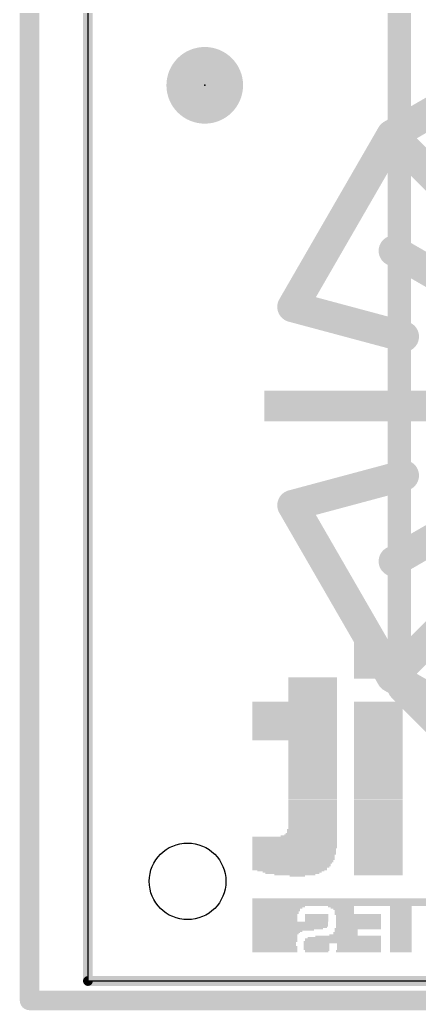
# Model space of a CAD drawing. Extents: x -30.9 to 30.6, y -30.5 to 30.5.
# Drawn here: x -30.86 to -25.65, y -30.35 to -17.43 of the extents above; entities that cross this region are included whole.
import ezdxf

# ---------------------------------------------------------------- set-up
doc = ezdxf.new("R2010")
doc.units = 0
for name, color, linetype in [('1', 12, 'CONTINUOUS'), ('16', 132, 'CONTINUOUS'), ('20', 53, 'CONTINUOUS'), ('22', 6, 'CONTINUOUS'), ('24', 6, 'CONTINUOUS'), ('49', 253, 'CONTINUOUS')]:
    doc.layers.add(name, color=color, linetype=linetype)

# ---------------------------------------------------------------- blocks, each defined once
blk = doc.blocks.new('PIE')
at = {"const_width": 0.5}
blk.add_lwpolyline([(0, -0.25, 1), (0, 0.25, 1), (0, -0.25)], format="xyb", dxfattribs=at)
blk = doc.blocks.new('RECT')
blk.add_solid([(-0.5, -0.5), (0.5, -0.5), (-0.5, 0.5), (0.5, 0.5)])

msp = doc.modelspace()

# ---------------------------------------------------------------- linework, layer by layer
at = {"layer": '1'}
for points, const_width in [([(-23.7661, -17.6424), (-26.0075, -18.9365)], 0.4), ([(-26.0075, -18.9365), (-27.3016, -21.1779)], 0.4), ([(-24.9469, -19.9971), (-26.0075, -18.9365)], 0.4), ([(-24.8103, -21.122), (-25.9794, -20.447)], 0.4), ([(-25.8527, -21.5661), (-27.3016, -21.1779)], 0.4), ([(-27.472, -22.472), (-23.742, -22.472)], 0.3048), ([(-25.172, -22.472), (-27.422, -22.472)], 0.4), ([(-25.8527, -23.3779), (-27.3016, -23.7661)], 0.4), ([(-27.3016, -23.7661), (-26.0075, -26.0075)], 0.4), ([(-24.8103, -23.822), (-25.9794, -24.497)], 0.4), ([(-24.9469, -24.9469), (-26.0075, -26.0075)], 0.4), ([(-26.0075, -26.0075), (-23.7661, -27.3016)], 0.4)]:
    msp.add_lwpolyline(points, dxfattribs=dict(at, const_width=const_width))
for points, const_width in [([(-25.9368, -18.8658, 1), (-26.0782, -19.0072)], 0.2), ([(-26.0575, -18.8499, 1), (-25.9575, -19.0231)], 0.2), ([(-25.9209, -18.9865, 1), (-26.0941, -18.8865)], 0.2), ([(-25.9294, -20.3604, 1), (-26.0294, -20.5336)], 0.2), ([(-27.2757, -21.0813, 1), (-27.3275, -21.2745)], 0.2), ([(-27.3882, -21.1279, 1), (-27.215, -21.2279)], 0.2), ([(-25.8786, -21.6627, 1), (-25.8269, -21.4695)], 0.2), ([(-27.472, -22.3958, 1), (-27.472, -22.5482)], 0.1524), ([(-27.422, -22.372, 1), (-27.422, -22.572)], 0.2), ([(-25.8269, -23.4745, 1), (-25.8786, -23.2813)], 0.2), ([(-27.215, -23.7161, 1), (-27.3882, -23.8161)], 0.2), ([(-27.3275, -23.6695, 1), (-27.2757, -23.8627)], 0.2), ([(-26.0294, -24.4104, 1), (-25.9294, -24.5836)], 0.2), ([(-25.9575, -25.9209, 1), (-26.0575, -26.0941)], 0.2), ([(-26.0782, -25.9368, 1), (-25.9368, -26.0782)], 0.2), ([(-26.0941, -26.0575, 1), (-25.9209, -25.9575)], 0.2)]:
    msp.add_lwpolyline(points, format="xyb", dxfattribs=dict(at, const_width=const_width))
at = {"layer": '16'}
for points, const_width in [([(-30.734, 30.226), (-30.734, -30.226)], 0.254), ([(-25.908, -26.162), (-25.908, -5.08)], 0.3048), ([(-24.638, -27.432), (-25.908, -26.162)], 0.3048), ([(-30.734, -30.226), (30.48, -30.226)], 0.254)]:
    msp.add_lwpolyline(points, dxfattribs=dict(at, const_width=const_width))
for points, const_width in [([(-25.8541, -26.1081, 1), (-25.9619, -26.2159)], 0.1524), ([(-25.9842, -26.162, 1), (-25.8318, -26.162)], 0.1524), ([(-30.734, -30.1625, 1), (-30.734, -30.2895)], 0.127), ([(-30.7975, -30.226, 1), (-30.6705, -30.226)], 0.127)]:
    msp.add_lwpolyline(points, format="xyb", dxfattribs=dict(at, const_width=const_width))
at = {"layer": '20'}
for p, q in [((-29.972, 30.028), (-29.972, -29.972)), ((-29.972, -29.972), (30.028, -29.972))]:
    msp.add_line(p, q, dxfattribs=at)
msp.add_circle((-28.672, -28.672), 0.5, dxfattribs=at)
at = {"layer": '24'}
msp.add_point((-28.448, -18.288), dxfattribs=at)
at = {"layer": '49', "const_width": 0.127}
for points in [[(-29.972, -29.972), (-29.972, -14.972)], [(-14.972, -29.972), (-29.972, -29.972)]]:
    msp.add_lwpolyline(points, dxfattribs=at)
at = {"layer": '49', "const_width": 0.0635}
for points in [[(-29.972, -29.9403, 1), (-29.972, -30.0038)], [(-30.0038, -29.972, 1), (-29.9403, -29.972)]]:
    msp.add_lwpolyline(points, format="xyb", dxfattribs=at)

# ---------------------------------------------------------------- block references
at = {"layer": '1', "xscale": 0.4, "yscale": 0.4, "rotation": 180}
msp.add_blockref('RECT', (-27.472, -22.472), dxfattribs=at)
at = {"layer": '16'}
msp.add_blockref('PIE', (-28.448, -18.288), dxfattribs=at)
at = {"layer": '22', "rotation": 180}
for p, xscale, yscale in [((-26.1841, -25.5677), 0.637, 0.0167), ((-26.1841, -25.5844), 0.637, 0.0168), ((-26.1841, -25.6012), 0.637, 0.0167), ((-26.1841, -25.6179), 0.637, 0.0168), ((-26.1841, -25.6347), 0.637, 0.0168), ((-26.1841, -25.6515), 0.637, 0.0167), ((-26.1841, -25.6682), 0.637, 0.0168), ((-26.1841, -25.685), 0.637, 0.0168), ((-26.1841, -25.7018), 0.637, 0.0167), ((-26.1841, -25.7185), 0.637, 0.0168), ((-26.1841, -25.7353), 0.637, 0.0168), ((-26.1841, -25.7521), 0.637, 0.0167), ((-26.1841, -25.7688), 0.637, 0.0168), ((-26.1841, -25.7856), 0.637, 0.0168), ((-26.1841, -25.8024), 0.637, 0.0167), ((-26.1841, -25.8191), 0.637, 0.0168), ((-26.1841, -25.8359), 0.637, 0.0167), ((-26.1841, -25.8526), 0.637, 0.0168), ((-26.1841, -25.8694), 0.637, 0.0168), ((-26.1841, -25.8862), 0.637, 0.0167), ((-26.1841, -25.9029), 0.637, 0.0168), ((-26.1841, -25.9197), 0.637, 0.0168), ((-26.1841, -25.9365), 0.637, 0.0167), ((-26.1841, -25.9532), 0.637, 0.0168), ((-26.1841, -25.97), 0.637, 0.0168), ((-27.039, -26.0203), 0.6371, 0.0167), ((-27.039, -26.037), 0.6371, 0.0168), ((-27.039, -26.0538), 0.6371, 0.0168), ((-27.039, -26.0706), 0.6371, 0.0167), ((-27.039, -26.0873), 0.6371, 0.0168), ((-27.039, -26.1041), 0.6371, 0.0168), ((-26.1841, -25.9868), 0.637, 0.0167), ((-26.1841, -26.0035), 0.637, 0.0168), ((-26.1841, -26.0203), 0.637, 0.0167), ((-27.039, -26.1209), 0.6371, 0.0167), ((-27.039, -26.1376), 0.6371, 0.0168), ((-27.039, -26.1544), 0.6371, 0.0168), ((-27.039, -26.1712), 0.6371, 0.0167), ((-27.039, -26.1879), 0.6371, 0.0168), ((-27.039, -26.2047), 0.6371, 0.0168), ((-27.039, -26.2215), 0.6371, 0.0167), ((-27.2737, -26.3388), 1.1065, 0.0168), ((-27.2737, -26.3556), 1.1065, 0.0167), ((-27.039, -26.2382), 0.6371, 0.0168), ((-27.039, -26.255), 0.6371, 0.0167), ((-27.039, -26.2717), 0.6371, 0.0168), ((-27.039, -26.2885), 0.6371, 0.0168), ((-27.039, -26.3053), 0.6371, 0.0167), ((-27.039, -26.322), 0.6371, 0.0168), ((-26.1841, -26.3388), 0.637, 0.0168), ((-26.1841, -26.3556), 0.637, 0.0167), ((-27.2737, -26.3723), 1.1065, 0.0168), ((-27.2737, -26.3891), 1.1065, 0.0168), ((-27.2737, -26.4059), 1.1065, 0.0167), ((-27.2737, -26.4226), 1.1065, 0.0168), ((-27.2737, -26.4394), 1.1065, 0.0167), ((-27.2737, -26.4561), 1.1065, 0.0168), ((-27.2737, -26.4729), 1.1065, 0.0168), ((-27.2737, -26.4897), 1.1065, 0.0167), ((-26.1841, -26.3723), 0.637, 0.0168), ((-26.1841, -26.3891), 0.637, 0.0168), ((-26.1841, -26.4059), 0.637, 0.0167), ((-26.1841, -26.4226), 0.637, 0.0168), ((-26.1841, -26.4394), 0.637, 0.0167), ((-26.1841, -26.4561), 0.637, 0.0168), ((-26.1841, -26.4729), 0.637, 0.0168), ((-26.1841, -26.4897), 0.637, 0.0167), ((-27.2737, -26.5064), 1.1065, 0.0168), ((-27.2737, -26.5232), 1.1065, 0.0168), ((-27.2737, -26.54), 1.1065, 0.0167), ((-27.2737, -26.5567), 1.1065, 0.0168), ((-27.2737, -26.5735), 1.1065, 0.0168), ((-27.2737, -26.5903), 1.1065, 0.0167), ((-27.2737, -26.607), 1.1065, 0.0168), ((-26.1841, -26.5064), 0.637, 0.0168), ((-26.1841, -26.5232), 0.637, 0.0168), ((-26.1841, -26.54), 0.637, 0.0167), ((-26.1841, -26.5567), 0.637, 0.0168), ((-26.1841, -26.5735), 0.637, 0.0168), ((-26.1841, -26.5903), 0.637, 0.0167), ((-26.1841, -26.607), 0.637, 0.0168), ((-27.2737, -26.6238), 1.1065, 0.0168), ((-27.2737, -26.6406), 1.1065, 0.0167), ((-27.2737, -26.6573), 1.1065, 0.0168), ((-27.2737, -26.6741), 1.1065, 0.0167), ((-27.2737, -26.6908), 1.1065, 0.0168), ((-27.2737, -26.7076), 1.1065, 0.0168), ((-27.2737, -26.7244), 1.1065, 0.0167), ((-27.2737, -26.7411), 1.1065, 0.0168), ((-26.1841, -26.6238), 0.637, 0.0168), ((-26.1841, -26.6406), 0.637, 0.0167), ((-26.1841, -26.6573), 0.637, 0.0168), ((-26.1841, -26.6741), 0.637, 0.0167), ((-26.1841, -26.6908), 0.637, 0.0168), ((-26.1841, -26.7076), 0.637, 0.0168), ((-26.1841, -26.7244), 0.637, 0.0167), ((-26.1841, -26.7411), 0.637, 0.0168), ((-27.2737, -26.7579), 1.1065, 0.0168), ((-27.2737, -26.7747), 1.1065, 0.0167), ((-27.2737, -26.7914), 1.1065, 0.0168), ((-27.2737, -26.8082), 1.1065, 0.0168), ((-27.2737, -26.825), 1.1065, 0.0167), ((-27.039, -26.8417), 0.6371, 0.0168), ((-27.039, -26.8585), 0.6371, 0.0167), ((-27.039, -26.8752), 0.6371, 0.0168), ((-26.1841, -26.7579), 0.637, 0.0168), ((-26.1841, -26.7747), 0.637, 0.0167), ((-26.1841, -26.7914), 0.637, 0.0168), ((-26.1841, -26.8082), 0.637, 0.0168), ((-26.1841, -26.825), 0.637, 0.0167), ((-26.1841, -26.8417), 0.637, 0.0168), ((-26.1841, -26.8585), 0.637, 0.0167), ((-26.1841, -26.8752), 0.637, 0.0168), ((-27.039, -26.892), 0.6371, 0.0168), ((-27.039, -26.9088), 0.6371, 0.0167), ((-27.039, -26.9255), 0.6371, 0.0168), ((-27.039, -26.9423), 0.6371, 0.0168), ((-27.039, -26.9591), 0.6371, 0.0167), ((-27.039, -26.9758), 0.6371, 0.0168), ((-27.039, -26.9926), 0.6371, 0.0168), ((-27.039, -27.0094), 0.6371, 0.0167), ((-26.1841, -26.892), 0.637, 0.0168), ((-26.1841, -26.9088), 0.637, 0.0167), ((-26.1841, -26.9255), 0.637, 0.0168), ((-26.1841, -26.9423), 0.637, 0.0168), ((-26.1841, -26.9591), 0.637, 0.0167), ((-26.1841, -26.9758), 0.637, 0.0168), ((-26.1841, -26.9926), 0.637, 0.0168), ((-26.1841, -27.0094), 0.637, 0.0167), ((-27.039, -27.0261), 0.6371, 0.0168), ((-27.039, -27.0429), 0.6371, 0.0168), ((-27.039, -27.0597), 0.6371, 0.0167), ((-27.039, -27.0764), 0.6371, 0.0168), ((-27.039, -27.0932), 0.6371, 0.0167), ((-27.039, -27.1099), 0.6371, 0.0168), ((-27.039, -27.1267), 0.6371, 0.0168), ((-26.1841, -27.0261), 0.637, 0.0168), ((-26.1841, -27.0429), 0.637, 0.0168), ((-26.1841, -27.0597), 0.637, 0.0167), ((-26.1841, -27.0764), 0.637, 0.0168), ((-26.1841, -27.0932), 0.637, 0.0167), ((-26.1841, -27.1099), 0.637, 0.0168), ((-26.1841, -27.1267), 0.637, 0.0168), ((-27.039, -27.1435), 0.6371, 0.0167), ((-27.039, -27.1602), 0.6371, 0.0168), ((-27.039, -27.177), 0.6371, 0.0168), ((-27.039, -27.1938), 0.6371, 0.0167), ((-27.039, -27.2105), 0.6371, 0.0168), ((-27.039, -27.2273), 0.6371, 0.0168), ((-27.039, -27.2441), 0.6371, 0.0167), ((-27.039, -27.2608), 0.6371, 0.0168), ((-26.1841, -27.1435), 0.637, 0.0167), ((-26.1841, -27.1602), 0.637, 0.0168), ((-26.1841, -27.177), 0.637, 0.0168), ((-26.1841, -27.1938), 0.637, 0.0167), ((-26.1841, -27.2105), 0.637, 0.0168), ((-26.1841, -27.2273), 0.637, 0.0168), ((-26.1841, -27.2441), 0.637, 0.0167), ((-26.1841, -27.2608), 0.637, 0.0168), ((-27.039, -27.2776), 0.6371, 0.0167), ((-27.039, -27.2943), 0.6371, 0.0168), ((-27.039, -27.3111), 0.6371, 0.0168), ((-27.039, -27.3279), 0.6371, 0.0167), ((-27.039, -27.3446), 0.6371, 0.0168), ((-27.039, -27.3614), 0.6371, 0.0168), ((-27.039, -27.3782), 0.6371, 0.0167), ((-27.039, -27.3949), 0.6371, 0.0168), ((-26.1841, -27.2776), 0.637, 0.0167), ((-26.1841, -27.2943), 0.637, 0.0168), ((-26.1841, -27.3111), 0.637, 0.0168), ((-26.1841, -27.3279), 0.637, 0.0167), ((-26.1841, -27.3446), 0.637, 0.0168), ((-26.1841, -27.3614), 0.637, 0.0168), ((-26.1841, -27.3782), 0.637, 0.0167), ((-26.1841, -27.3949), 0.637, 0.0168), ((-27.039, -27.4117), 0.6371, 0.0168), ((-27.039, -27.4285), 0.6371, 0.0167), ((-27.039, -27.4452), 0.6371, 0.0168), ((-27.039, -27.462), 0.6371, 0.0168), ((-27.039, -27.4788), 0.6371, 0.0167), ((-27.039, -27.4955), 0.6371, 0.0168), ((-27.039, -27.5123), 0.6371, 0.0167), ((-26.1841, -27.4117), 0.637, 0.0168), ((-26.1841, -27.4285), 0.637, 0.0167), ((-26.1841, -27.4452), 0.637, 0.0168), ((-26.1841, -27.462), 0.637, 0.0168), ((-26.1841, -27.4788), 0.637, 0.0167), ((-26.1841, -27.4955), 0.637, 0.0168), ((-26.1841, -27.5123), 0.637, 0.0167), ((-27.039, -27.529), 0.6371, 0.0168), ((-27.039, -27.5458), 0.6371, 0.0168), ((-27.039, -27.5626), 0.6371, 0.0167), ((-27.039, -27.5793), 0.6371, 0.0168), ((-27.039, -27.5961), 0.6371, 0.0168), ((-27.039, -27.6129), 0.6371, 0.0167), ((-27.039, -27.6296), 0.6371, 0.0168), ((-27.039, -27.6464), 0.6371, 0.0168), ((-26.1841, -27.529), 0.637, 0.0168), ((-26.1841, -27.5458), 0.637, 0.0168), ((-26.1841, -27.5626), 0.637, 0.0167), ((-26.1841, -27.5793), 0.637, 0.0168), ((-26.1841, -27.5961), 0.637, 0.0168), ((-26.1841, -27.6129), 0.637, 0.0167), ((-26.1841, -27.6296), 0.637, 0.0168), ((-26.1841, -27.6464), 0.637, 0.0168), ((-27.039, -27.6632), 0.6371, 0.0167), ((-27.039, -27.6799), 0.6371, 0.0168), ((-27.039, -27.6967), 0.6371, 0.0167), ((-27.039, -27.7134), 0.6371, 0.0168), ((-27.039, -27.7302), 0.6371, 0.0168), ((-27.039, -27.747), 0.6371, 0.0167), ((-27.039, -27.7637), 0.6371, 0.0168), ((-27.039, -27.7805), 0.6371, 0.0168), ((-26.1841, -27.6632), 0.637, 0.0167), ((-26.1841, -27.6799), 0.637, 0.0168), ((-26.1841, -27.6967), 0.637, 0.0167), ((-26.1841, -27.7134), 0.637, 0.0168), ((-26.1841, -27.7302), 0.637, 0.0168), ((-26.1841, -27.747), 0.637, 0.0167), ((-26.1841, -27.7637), 0.637, 0.0168), ((-26.1841, -27.7805), 0.637, 0.0168), ((-27.039, -27.7973), 0.6371, 0.0167), ((-27.039, -27.814), 0.6371, 0.0168), ((-27.039, -27.8308), 0.6371, 0.0168), ((-27.039, -27.8476), 0.6371, 0.0167), ((-27.039, -27.8643), 0.6371, 0.0168), ((-27.039, -27.8811), 0.6371, 0.0168), ((-27.039, -27.8979), 0.6371, 0.0167), ((-27.039, -27.9146), 0.6371, 0.0168), ((-26.1841, -27.7973), 0.637, 0.0167), ((-26.1841, -27.814), 0.637, 0.0168), ((-26.1841, -27.8308), 0.637, 0.0168), ((-26.1841, -27.8476), 0.637, 0.0167), ((-26.1841, -27.8643), 0.637, 0.0168), ((-26.1841, -27.8811), 0.637, 0.0168), ((-26.1841, -27.8979), 0.637, 0.0167), ((-26.1841, -27.9146), 0.637, 0.0168), ((-27.0474, -27.9984), 0.6538, 0.0168), ((-27.0474, -28.0152), 0.6538, 0.0168), ((-27.0474, -28.032), 0.6538, 0.0167), ((-27.039, -27.9314), 0.6371, 0.0167), ((-27.039, -27.9481), 0.6371, 0.0168), ((-27.039, -27.9649), 0.6371, 0.0168), ((-27.039, -27.9817), 0.6371, 0.0167), ((-26.1841, -27.9314), 0.637, 0.0167), ((-26.1841, -27.9481), 0.637, 0.0168), ((-26.1841, -27.9649), 0.637, 0.0168), ((-26.1841, -27.9817), 0.637, 0.0167), ((-26.1841, -27.9984), 0.637, 0.0168), ((-26.1841, -28.0152), 0.637, 0.0168), ((-26.1841, -28.032), 0.637, 0.0167), ((-27.2737, -28.099), 1.1065, 0.0168), ((-27.2737, -28.1158), 1.1065, 0.0167), ((-27.2737, -28.1325), 1.1065, 0.0168), ((-27.2737, -28.1493), 1.1065, 0.0168), ((-27.2737, -28.1661), 1.1065, 0.0167), ((-27.0893, -28.0823), 0.7377, 0.0167), ((-27.0642, -28.0655), 0.6874, 0.0168), ((-27.0558, -28.0487), 0.6706, 0.0168), ((-26.1841, -28.0487), 0.637, 0.0168), ((-26.1841, -28.0655), 0.637, 0.0168), ((-26.1841, -28.0823), 0.637, 0.0167), ((-26.1841, -28.099), 0.637, 0.0168), ((-26.1841, -28.1158), 0.637, 0.0167), ((-26.1841, -28.1325), 0.637, 0.0168), ((-26.1841, -28.1493), 0.637, 0.0168), ((-26.1841, -28.1661), 0.637, 0.0167), ((-27.2737, -28.1828), 1.1065, 0.0168), ((-27.2737, -28.1996), 1.1065, 0.0168), ((-27.2737, -28.2164), 1.1065, 0.0167), ((-27.2737, -28.2331), 1.1065, 0.0168), ((-27.2822, -28.2499), 1.0897, 0.0168), ((-27.2822, -28.2667), 1.0897, 0.0167), ((-27.2822, -28.2834), 1.0897, 0.0168), ((-27.2822, -28.3002), 1.0897, 0.0168), ((-26.1841, -28.1828), 0.637, 0.0168), ((-26.1841, -28.1996), 0.637, 0.0168), ((-26.1841, -28.2164), 0.637, 0.0167), ((-26.1841, -28.2331), 0.637, 0.0168), ((-26.1841, -28.2499), 0.637, 0.0168), ((-26.1841, -28.2667), 0.637, 0.0167), ((-26.1841, -28.2834), 0.637, 0.0168), ((-26.1841, -28.3002), 0.637, 0.0168), ((-27.2822, -28.317), 1.0897, 0.0167), ((-27.2905, -28.3337), 1.0729, 0.0168), ((-27.2905, -28.3505), 1.0729, 0.0167), ((-27.2905, -28.3672), 1.0729, 0.0168), ((-27.2905, -28.384), 1.0729, 0.0168), ((-27.2989, -28.4008), 1.0562, 0.0167), ((-27.2989, -28.4175), 1.0562, 0.0168), ((-26.1841, -28.317), 0.637, 0.0167), ((-26.1841, -28.3337), 0.637, 0.0168), ((-26.1841, -28.3505), 0.637, 0.0167), ((-26.1841, -28.3672), 0.637, 0.0168), ((-26.1841, -28.384), 0.637, 0.0168), ((-26.1841, -28.4008), 0.637, 0.0167), ((-26.1841, -28.4175), 0.637, 0.0168), ((-27.3073, -28.4343), 1.0394, 0.0168), ((-27.3157, -28.4511), 1.0226, 0.0167), ((-27.3157, -28.4678), 1.0226, 0.0168), ((-27.324, -28.4846), 1.0059, 0.0168), ((-27.3408, -28.5014), 0.9723, 0.0167), ((-27.3408, -28.5181), 0.9723, 0.0168), ((-27.324, -28.5349), 0.8717, 0.0167), ((-27.3073, -28.5516), 0.7712, 0.0168), ((-26.1841, -28.4343), 0.637, 0.0168), ((-26.1841, -28.4511), 0.637, 0.0167), ((-26.1841, -28.4678), 0.637, 0.0168), ((-26.1841, -28.4846), 0.637, 0.0168), ((-26.1841, -28.5014), 0.637, 0.0167), ((-26.1841, -28.5181), 0.637, 0.0168), ((-26.1841, -28.5349), 0.637, 0.0167), ((-26.1841, -28.5516), 0.637, 0.0168), ((-27.3072, -28.5684), 0.7041, 0.0168), ((-27.2737, -28.5852), 0.5365, 0.0167), ((-27.2402, -28.6019), 0.2012, 0.0168), ((-26.1841, -28.5684), 0.637, 0.0168), ((-26.1841, -28.5852), 0.637, 0.0167), ((-20.828, -28.9037), 13.998, 0.0168), ((-20.828, -28.9205), 13.998, 0.0167), ((-20.828, -28.9372), 13.998, 0.0168), ((-20.828, -28.954), 13.998, 0.0167), ((-20.828, -28.9707), 13.998, 0.0168), ((-20.828, -28.9875), 13.998, 0.0168), ((-27.4833, -29.0043), 0.6874, 0.0167), ((-27.5001, -29.021), 0.6538, 0.0168), ((-27.5169, -29.0378), 0.6203, 0.0168), ((-27.5169, -29.0546), 0.6203, 0.0167), ((-27.5252, -29.0713), 0.6035, 0.0168), ((-26.6703, -29.0043), 0.3353, 0.0167), ((-26.6535, -29.021), 0.3018, 0.0168), ((-26.6367, -29.0378), 0.2682, 0.0168), ((-26.6284, -29.0546), 0.2515, 0.0167), ((-26.6284, -29.0713), 0.2515, 0.0168), ((-25.8907, -29.0043), 0.285, 0.0167), ((-25.8907, -29.021), 0.285, 0.0168), ((-25.8907, -29.0378), 0.285, 0.0168), ((-25.8907, -29.0546), 0.285, 0.0167), ((-25.8907, -29.0713), 0.285, 0.0168), ((-27.5252, -29.0881), 0.6035, 0.0168), ((-27.5336, -29.1049), 0.5868, 0.0167), ((-27.5336, -29.1216), 0.5868, 0.0168), ((-27.5336, -29.1384), 0.5868, 0.0168), ((-27.5336, -29.1552), 0.5868, 0.0167), ((-27.5336, -29.1719), 0.5868, 0.0168), ((-27.5336, -29.1887), 0.5868, 0.0167), ((-27.3325, -29.2054), 0.9891, 0.0168), ((-26.9887, -29.1049), 0.3017, 0.0167), ((-26.9887, -29.1216), 0.3017, 0.0168), ((-26.9887, -29.1384), 0.3017, 0.0168), ((-26.9887, -29.1552), 0.3017, 0.0167), ((-26.9887, -29.1719), 0.3017, 0.0168), ((-26.9887, -29.1887), 0.3017, 0.0167), ((-26.6284, -29.0881), 0.2515, 0.0168), ((-26.4524, -29.1049), 0.6035, 0.0167), ((-26.444, -29.1216), 0.5867, 0.0168), ((-26.444, -29.1384), 0.5867, 0.0168), ((-26.444, -29.1552), 0.5867, 0.0167), ((-26.444, -29.1719), 0.5867, 0.0168), ((-26.444, -29.1887), 0.5867, 0.0167), ((-26.444, -29.2054), 0.5867, 0.0168), ((-25.8907, -29.0881), 0.285, 0.0168), ((-25.8907, -29.1049), 0.285, 0.0167), ((-25.8907, -29.1216), 0.285, 0.0168), ((-25.8907, -29.1384), 0.285, 0.0168), ((-25.8907, -29.1552), 0.285, 0.0167), ((-25.8907, -29.1719), 0.285, 0.0168), ((-25.8907, -29.1887), 0.285, 0.0167), ((-25.8907, -29.2054), 0.285, 0.0168), ((-27.3325, -29.2222), 0.9891, 0.0168), ((-27.3325, -29.239), 0.9891, 0.0167), ((-27.3325, -29.2557), 0.9891, 0.0168), ((-27.3408, -29.2725), 0.9723, 0.0168), ((-27.366, -29.2893), 0.922, 0.0167), ((-27.4246, -29.306), 0.8047, 0.0168), ((-27.5001, -29.3228), 0.6538, 0.0168), ((-26.4524, -29.2893), 0.6035, 0.0167), ((-26.6032, -29.306), 0.3018, 0.0168), ((-26.6032, -29.3228), 0.3018, 0.0168), ((-26.444, -29.2222), 0.5867, 0.0168), ((-26.444, -29.239), 0.5867, 0.0167), ((-26.444, -29.2557), 0.5867, 0.0168), ((-26.444, -29.2725), 0.5867, 0.0168), ((-25.8907, -29.2222), 0.285, 0.0168), ((-25.8907, -29.239), 0.285, 0.0167), ((-25.8907, -29.2557), 0.285, 0.0168), ((-25.8907, -29.2725), 0.285, 0.0168), ((-25.8907, -29.2893), 0.285, 0.0167), ((-25.8907, -29.306), 0.285, 0.0168), ((-25.8907, -29.3228), 0.285, 0.0168), ((-27.5169, -29.3396), 0.6203, 0.0167), ((-27.5252, -29.3563), 0.6035, 0.0168), ((-27.5336, -29.3731), 0.5868, 0.0167), ((-27.5336, -29.3898), 0.5868, 0.0168), ((-27.5336, -29.4066), 0.5868, 0.0168), ((-27.5336, -29.4234), 0.5868, 0.0167), ((-27.5336, -29.4401), 0.5868, 0.0168), ((-27.5336, -29.4569), 0.5868, 0.0168), ((-26.6535, -29.4569), 1.0058, 0.0168), ((-26.6451, -29.4234), 0.989, 0.0167), ((-26.6451, -29.4401), 0.989, 0.0168), ((-26.6284, -29.4066), 0.9555, 0.0168), ((-26.5781, -29.3898), 0.8549, 0.0168), ((-26.6367, -29.3731), 0.3688, 0.0167), ((-26.6116, -29.3396), 0.3185, 0.0167), ((-26.6116, -29.3563), 0.3185, 0.0168), ((-25.8907, -29.3396), 0.285, 0.0167), ((-25.8907, -29.3563), 0.285, 0.0168), ((-25.8907, -29.3731), 0.285, 0.0167), ((-25.8907, -29.3898), 0.285, 0.0168), ((-25.8907, -29.4066), 0.285, 0.0168), ((-25.8907, -29.4234), 0.285, 0.0167), ((-25.8907, -29.4401), 0.285, 0.0168), ((-25.8907, -29.4569), 0.285, 0.0168), ((-27.542, -29.4737), 0.57, 0.0167), ((-27.542, -29.4904), 0.57, 0.0168), ((-27.542, -29.5072), 0.57, 0.0168), ((-27.5336, -29.524), 0.5868, 0.0167), ((-27.5336, -29.5407), 0.5868, 0.0168), ((-27.5336, -29.5575), 0.5868, 0.0168), ((-27.5336, -29.5743), 0.5868, 0.0167), ((-27.5336, -29.591), 0.5868, 0.0168), ((-26.6535, -29.4737), 1.0058, 0.0167), ((-26.9887, -29.4904), 0.3353, 0.0168), ((-26.9887, -29.5072), 0.3353, 0.0168), ((-26.9887, -29.524), 0.3353, 0.0167), ((-26.9887, -29.5407), 0.3353, 0.0168), ((-26.9887, -29.5575), 0.3353, 0.0168), ((-26.9804, -29.5743), 0.3185, 0.0167), ((-26.9887, -29.591), 0.3017, 0.0168), ((-26.444, -29.5743), 0.5867, 0.0167), ((-26.444, -29.591), 0.5867, 0.0168), ((-26.4356, -29.4904), 0.5699, 0.0168), ((-26.4356, -29.5072), 0.5699, 0.0168), ((-26.4356, -29.524), 0.5699, 0.0167), ((-26.4356, -29.5407), 0.5699, 0.0168), ((-26.4356, -29.5575), 0.5699, 0.0168), ((-25.8907, -29.4737), 0.285, 0.0167), ((-25.8907, -29.4904), 0.285, 0.0168), ((-25.8907, -29.5072), 0.285, 0.0168), ((-25.8907, -29.524), 0.285, 0.0167), ((-25.8907, -29.5407), 0.285, 0.0168), ((-25.8907, -29.5575), 0.285, 0.0168), ((-25.8907, -29.5743), 0.285, 0.0167), ((-25.8907, -29.591), 0.285, 0.0168)]:
    msp.add_blockref('RECT', p, dxfattribs=dict(at, xscale=xscale, yscale=yscale))

doc.saveas('drawing.dxf')
